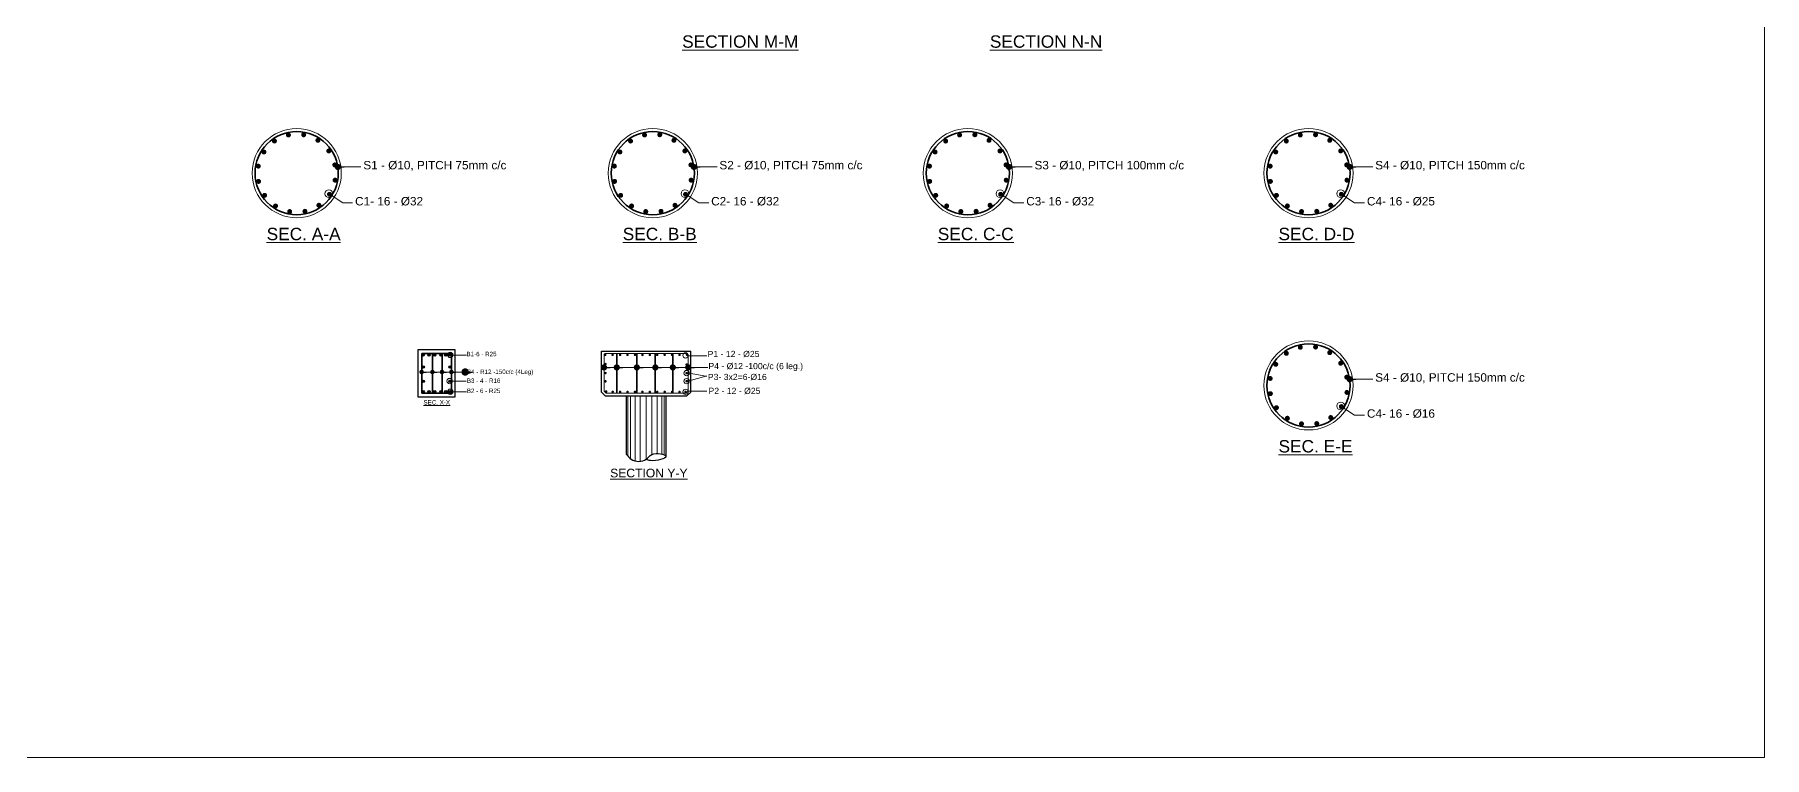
# Model space of a CAD drawing. Header units: millimetres. Extents: x -452357 to 35267, y 81803 to 461763.
# Drawn here: x -243131 to -208199, y 187872 to 202470 of the extents above; entities that cross this region are included whole.
import ezdxf

# ---------------------------------------------------------------- set-up
doc = ezdxf.new("R2010")
doc.units = ezdxf.units.MM
for name, color, linetype, lineweight in [('Dimision', 96, 'Continuous', 18), ('hatch', 65, 'Continuous', 15), ('Hatching', 65, 'Continuous', 20), ('Rod', 12, 'Continuous', 30), ('Rod -2', 5, 'Continuous', 35), ('Text', 7, 'Continuous', 15)]:
    doc.layers.add(name, color=color, linetype=linetype, lineweight=lineweight)
doc.layers.add('Elevation', color=21, linetype='Continuous')
doc.layers.add('Pire Line', color=11, linetype='Continuous')
doc.styles.add('ROMANS', font='arial.ttf', dxfattribs={"height": 200})
doc.styles.get("Standard").update_dxf_attribs({"font": 'times.ttf'})
doc.dimstyles.new('ISO-25', dxfattribs={"dimtxt": 175, "dimasz": 100, "dimexe": 65, "dimexo": 115.625, "dimgap": 40, "dimtad": 1, "dimtoh": 1, "dimdec": 0, "dimtxsty": 'Standard', "dimblk": 'DOT', "dimcen": 300, "dimclrd": 256, "dimclre": 256, "dimclrt": 256, "dimadec": 0, "dimazin": 0, "dimtfac": 1, "dimtdec": 0, "dimtix": 1, "dimtmove": 0, "dimatfit": 3, "dimldrblk": 'DOT', "dimfxl": 75, "dimlwd": -1, "dimarcsym": 0})

# ---------------------------------------------------------------- blocks, each defined once
blk = doc.blocks.new('_Dot')
at = {"color": 0, "linetype": 'ByBlock', "lineweight": -2}
blk.add_line((-0.5, 0), (-1, 0), dxfattribs=at)
at = {"color": 0, "linetype": 'ByBlock', "const_width": 0.5}
blk.add_lwpolyline([(-0.25, 0, 1), (0.25, 0, 1)], format="xyb", close=True, dxfattribs=at)
blk = doc.blocks.new('r')
at = {"layer": 'Rod', "ltscale": 3, "const_width": 25}
blk.add_lwpolyline([(-12.5, 0, 1), (12.5, 0, 1)], format="xyb", close=True, dxfattribs=at)
blk = doc.blocks.new('*U100')
at = {"layer": 'Dimision', "ltscale": 10, "xscale": -1.999999999995604, "yscale": 2, "zscale": 2, "rotation": 108.0000000000604}
blk.add_blockref('r', (0, 0), dxfattribs=at)
blk.add_blockref('r', (0, 0), dxfattribs=at)
blk = doc.blocks.new('*U101')
at = {"layer": 'hatch', "color": 0, "linetype": 'ByBlock', "lineweight": -2}
for p, rotation in [((-370757, 219754), 134.9999999999999), ((-370449, 219759), 112.4999999999999), ((-371253, 219411), 180), ((-371039, 219632), 157.4999999999999), ((-370163, 219646), 89.99999999999991), ((-369942, 219432), 67.49999999999997), ((-371366, 219125), 202.4999999999998), ((-369820, 219150), 44.99999999999996), ((-371361, 218817), 224.9999999999998), ((-369815, 218842), 22.49999999999992), ((-371239, 218535), 247.4999999999997), ((-371018, 218321), 269.9999999999998), ((-370732, 218208), 292.4999999999997)]:
    blk.add_blockref('*U100', p, dxfattribs=dict(at, rotation=rotation))
at = {"layer": 'hatch', "color": 0, "linetype": 'ByBlock', "lineweight": -2, "transparency": 16777216}
for p, rotation in [((-370142, 218335), 337.4999999999997), ((-370424, 218213), 314.9999999999998)]:
    blk.add_blockref('*U100', p, dxfattribs=dict(at, rotation=rotation))
at = {"layer": 'hatch', "color": 0, "linetype": 'ByBlock', "lineweight": -2}
blk.add_blockref('*U100', (-369928, 218556), dxfattribs=at)
blk = doc.blocks.new('*U229')
at = {"layer": 'Dimision', "ltscale": 10, "xscale": -1.999999999995604, "yscale": 2, "zscale": 2, "rotation": 108.0000000000604}
blk.add_blockref('r', (0, 0), dxfattribs=at)
blk.add_blockref('r', (0, 0), dxfattribs=at)
blk = doc.blocks.new('*U230')
at = {"layer": 'hatch', "color": 0, "linetype": 'ByBlock', "lineweight": -2}
for p, rotation in [((-370757, 219754), 134.9999999999999), ((-370449, 219759), 112.4999999999999), ((-371253, 219411), 180), ((-371039, 219632), 157.4999999999999), ((-370163, 219646), 89.99999999999991), ((-369942, 219432), 67.49999999999997), ((-371366, 219125), 202.4999999999998), ((-369820, 219150), 44.99999999999996), ((-371361, 218817), 224.9999999999998), ((-369815, 218842), 22.49999999999992), ((-371239, 218535), 247.4999999999997), ((-371018, 218321), 269.9999999999998), ((-370732, 218208), 292.4999999999997)]:
    blk.add_blockref('*U229', p, dxfattribs=dict(at, rotation=rotation))
at = {"layer": 'hatch', "color": 0, "linetype": 'ByBlock', "lineweight": -2, "transparency": 16777216}
for p, rotation in [((-370142, 218335), 337.4999999999997), ((-370424, 218213), 314.9999999999998)]:
    blk.add_blockref('*U229', p, dxfattribs=dict(at, rotation=rotation))
at = {"layer": 'hatch', "color": 0, "linetype": 'ByBlock', "lineweight": -2}
blk.add_blockref('*U229', (-369928, 218556), dxfattribs=at)
blk = doc.blocks.new('*U231')
at = {"layer": 'Dimision', "ltscale": 10, "xscale": -1.999999999995604, "yscale": 2, "zscale": 2, "rotation": 108.0000000000604}
blk.add_blockref('r', (0, 0), dxfattribs=at)
blk.add_blockref('r', (0, 0), dxfattribs=at)
blk = doc.blocks.new('*U232')
at = {"layer": 'hatch', "color": 0, "linetype": 'ByBlock', "lineweight": -2}
for p, rotation in [((-370757, 219754), 134.9999999999999), ((-370449, 219759), 112.4999999999999), ((-371253, 219411), 180), ((-371039, 219632), 157.4999999999999), ((-370163, 219646), 89.99999999999991), ((-369942, 219432), 67.49999999999997), ((-371366, 219125), 202.4999999999998), ((-369820, 219150), 44.99999999999996), ((-371361, 218817), 224.9999999999998), ((-369815, 218842), 22.49999999999992), ((-371239, 218535), 247.4999999999997), ((-371018, 218321), 269.9999999999998), ((-370732, 218208), 292.4999999999997)]:
    blk.add_blockref('*U231', p, dxfattribs=dict(at, rotation=rotation))
at = {"layer": 'hatch', "color": 0, "linetype": 'ByBlock', "lineweight": -2, "transparency": 16777216}
for p, rotation in [((-370142, 218335), 337.4999999999997), ((-370424, 218213), 314.9999999999998)]:
    blk.add_blockref('*U231', p, dxfattribs=dict(at, rotation=rotation))
at = {"layer": 'hatch', "color": 0, "linetype": 'ByBlock', "lineweight": -2}
blk.add_blockref('*U231', (-369928, 218556), dxfattribs=at)
blk = doc.blocks.new('*U233')
at = {"layer": 'Dimision', "ltscale": 10, "xscale": -1.999999999995604, "yscale": 2, "zscale": 2, "rotation": 108.0000000000604}
blk.add_blockref('r', (0, 0), dxfattribs=at)
blk.add_blockref('r', (0, 0), dxfattribs=at)
blk = doc.blocks.new('*U234')
at = {"layer": 'hatch', "color": 0, "linetype": 'ByBlock', "lineweight": -2}
for p, rotation in [((-370757, 219754), 134.9999999999999), ((-370449, 219759), 112.4999999999999), ((-371253, 219411), 180), ((-371039, 219632), 157.4999999999999), ((-370163, 219646), 89.99999999999991), ((-369942, 219432), 67.49999999999997), ((-371366, 219125), 202.4999999999998), ((-369820, 219150), 44.99999999999996), ((-371361, 218817), 224.9999999999998), ((-369815, 218842), 22.49999999999992), ((-371239, 218535), 247.4999999999997), ((-371018, 218321), 269.9999999999998), ((-370732, 218208), 292.4999999999997)]:
    blk.add_blockref('*U233', p, dxfattribs=dict(at, rotation=rotation))
at = {"layer": 'hatch', "color": 0, "linetype": 'ByBlock', "lineweight": -2, "transparency": 16777216}
for p, rotation in [((-370142, 218335), 337.4999999999997), ((-370424, 218213), 314.9999999999998)]:
    blk.add_blockref('*U233', p, dxfattribs=dict(at, rotation=rotation))
at = {"layer": 'hatch', "color": 0, "linetype": 'ByBlock', "lineweight": -2}
blk.add_blockref('*U233', (-369928, 218556), dxfattribs=at)
blk = doc.blocks.new('*U235')
at = {"layer": 'Dimision', "ltscale": 10, "xscale": -1.999999999995604, "yscale": 2, "zscale": 2, "rotation": 108.0000000000604}
blk.add_blockref('r', (0, 0), dxfattribs=at)
blk.add_blockref('r', (0, 0), dxfattribs=at)
blk = doc.blocks.new('*U236')
at = {"layer": 'hatch', "color": 0, "linetype": 'ByBlock', "lineweight": -2}
for p, rotation in [((-370757, 219754), 134.9999999999999), ((-370449, 219759), 112.4999999999999), ((-371253, 219411), 180), ((-371039, 219632), 157.4999999999999), ((-370163, 219646), 89.99999999999991), ((-369942, 219432), 67.49999999999997), ((-371366, 219125), 202.4999999999998), ((-369820, 219150), 44.99999999999996), ((-371361, 218817), 224.9999999999998), ((-369815, 218842), 22.49999999999992), ((-371239, 218535), 247.4999999999997), ((-371018, 218321), 269.9999999999998), ((-370732, 218208), 292.4999999999997)]:
    blk.add_blockref('*U235', p, dxfattribs=dict(at, rotation=rotation))
at = {"layer": 'hatch', "color": 0, "linetype": 'ByBlock', "lineweight": -2, "transparency": 16777216}
for p, rotation in [((-370142, 218335), 337.4999999999997), ((-370424, 218213), 314.9999999999998)]:
    blk.add_blockref('*U235', p, dxfattribs=dict(at, rotation=rotation))
at = {"layer": 'hatch', "color": 0, "linetype": 'ByBlock', "lineweight": -2}
blk.add_blockref('*U235', (-369928, 218556), dxfattribs=at)

msp = doc.modelspace()

# ---------------------------------------------------------------- hatches: boundary and pattern name
at = {"layer": 'Rod', "ltscale": 3}
for points in [[(-235260.6, 195997.9, 1), (-235308.6, 195997.9, 1)], [(-235145, 195997.9, 1), (-235193, 195997.9, 1)], [(-235025.7, 195997.9, 1), (-235073.7, 195997.9, 1)], [(-234902.8, 195997.9, 1), (-234950.8, 195997.9, 1)], [(-234804.4, 195997.9, 1), (-234852.4, 195997.9, 1)], [(-234724.7, 195997.9, 1), (-234772.7, 195997.9, 1)], [(-235307.7, 195754.3, 1), (-235259.7, 195754.3, 1)], [(-234767.9, 195754.3, 1), (-234719.9, 195754.3, 1)], [(-235260.6, 195257, -1), (-235308.6, 195257, -1)], [(-235307.7, 195468.1, 1), (-235259.7, 195468.1, 1)], [(-235145, 195257, -1), (-235193, 195257, -1)], [(-235025.7, 195257, -1), (-235073.7, 195257, -1)], [(-234902.8, 195257, -1), (-234950.8, 195257, -1)], [(-234804.4, 195257, -1), (-234852.4, 195257, -1)], [(-234724.7, 195257, -1), (-234772.7, 195257, -1)], [(-234767.9, 195468.1, 1), (-234719.9, 195468.1, 1)]]:
    msp.add_hatch(color=256, dxfattribs=at).paths.add_polyline_path(points)

# ---------------------------------------------------------------- linework, layer by layer
at = {"layer": 'Dimision', "ltscale": 5}
for p, q in [((-234683.1, 195995.2), (-234411.7, 195995.2)), ((-229932.2, 195985.2), (-229557.1, 195985.2)), ((-234695.8, 195473.1), (-234418.2, 195473.1)), ((-234682.7, 195252.7), (-234412.3, 195252.7)), ((-229932.7, 195265.9), (-229557.1, 195265.9))]:
    msp.add_line(p, q, dxfattribs=at)
at = {"layer": 'Dimision', "color": 1, "ltscale": 10}
for p, q in [((-231632.2, 195271.8), (-231632.2, 196006.1)), ((-231612.2, 196026.1), (-229952.2, 196026.1)), ((-229932.2, 195271.8), (-229932.2, 196006.1)), ((-231632.2, 195271.8), (-231586.5, 195226.1)), ((-229932.2, 195271.8), (-229978, 195226.1)), ((-231586.5, 195226.1), (-229978, 195226.1))]:
    msp.add_line(p, q, dxfattribs=at)
at = {"layer": 'Dimision', "ltscale": 5}
for points in [[(-237123.6, 199210.7), (-236908.1, 199069), (-236709, 199069)], [(-229933, 199210.7), (-229717.5, 199069), (-229518.4, 199069)], [(-223570.2, 199210.7), (-223354.7, 199069), (-223155.5, 199069)], [(-216690, 199210.7), (-216474.5, 199069), (-216275.4, 199069)], [(-229910.3, 195633.9), (-229576.6, 195573.4), (-229557.1, 195573.4)], [(-229910.7, 195477.2), (-229576.6, 195573.4), (-229557.1, 195573.4)], [(-216690, 194923.2), (-216474.5, 194781.4), (-216275.4, 194781.4)]]:
    msp.add_lwpolyline(points, dxfattribs=at)
for centre, radius in [((-237188, 199256.3), 78.9), ((-229997.5, 199256.3), 78.9), ((-223634.6, 199256.3), 78.9), ((-216754.4, 199256.3), 78.9), ((-234737.3, 196000.8), 53.9), ((-229986.2, 195990.4), 53.9), ((-229964.2, 195633.8), 53.9), ((-234749.6, 195473.1), 53.9), ((-234736.4, 195257.4), 53.9), ((-229985.5, 195255.6), 53.9), ((-229964.2, 195470.8), 53.9), ((-216754.4, 194968.8), 78.9)]:
    msp.add_circle(centre, radius, dxfattribs=at)
at = {"layer": 'Dimision', "color": 1, "ltscale": 10}
for centre, start, end in [((-231612.2, 196006.1), 90, 180), ((-229952.2, 196006.1), 0, 90)]:
    msp.add_arc(centre, 20, start, end, dxfattribs=at)
at = {"layer": 'Elevation', "ltscale": 10}
msp.add_line((-231682.2, 195251.1), (-231607.2, 195176.1), dxfattribs=at)
at = {"layer": 'hatch', "ltscale": 3}
msp.add_line((-231338.8, 195176.1), (-230238.8, 195176.1), dxfattribs=at)
msp.add_lwpolyline([(-243546.4, 223816.1), (-208199.3, 223816.1), (-208199.3, 187871.7), (-243546.4, 187871.7)], close=True, dxfattribs=at)
at = {"layer": 'hatch', "ltscale": 10}
for points in [[(-231149.3, 193954.2), (-231149.3, 195176.1)], [(-231096.9, 193902.9), (-231096.9, 195176.1)], [(-231005.1, 193860), (-231005.1, 195176.1)], [(-230900.2, 193851.9), (-230900.2, 195176.1)], [(-230782.2, 193893.3), (-230782.2, 195176.1)], [(-230664.2, 193992.2), (-230664.2, 195176.1)], [(-230559.4, 194010.9), (-230559.4, 195176.1)], [(-230467.6, 194000.7), (-230467.6, 195176.1)], [(-230415.1, 193983.5), (-230415.1, 195176.1)]]:
    msp.add_lwpolyline(points, dxfattribs=at)
at = {"layer": 'Hatching', "ltscale": 3}
for centre in [(-237838.1, 199671.8), (-230647.6, 199671.8), (-224284.7, 199671.8), (-217404.6, 199671.8), (-217404.6, 195384.3)]:
    msp.add_circle(centre, 900, dxfattribs=at)
at = {"layer": 'Pire Line', "ltscale": 5}
for p, q in [((-235389.5, 196102.4), (-235389.5, 195152.5)), ((-234639.4, 196102.4), (-235389.5, 196102.4)), ((-234639.4, 195152.5), (-234639.4, 196102.4)), ((-235389.5, 195152.5), (-234639.4, 195152.5)), ((-231182.2, 195176.1), (-231182.2, 193995.6)), ((-230382.2, 195176.1), (-230382.2, 193946.1))]:
    msp.add_line(p, q, dxfattribs=at)
at = {"layer": 'Pire Line', "ltscale": 10}
for p, q in [((-231682.2, 195251.1), (-231682.2, 196076.1)), ((-231682.2, 196076.1), (-229882.2, 196076.1)), ((-229882.2, 195251.1), (-229882.2, 196076.1)), ((-231682.2, 195251.1), (-231607.2, 195176.1)), ((-231607.2, 195176.1), (-229957.2, 195176.1)), ((-229882.2, 195251.1), (-229957.2, 195176.1)), ((-229882.2, 195251.1), (-229957.2, 195176.1))]:
    msp.add_line(p, q, dxfattribs=at)
at = {"layer": 'Pire Line', "ltscale": 5}
msp.add_spline([(-231182.2, 193995.6), (-231083.1, 193893.3), (-230782.2, 193893.4), (-230664.2, 193992.2), (-230382.2, 193954.6), (-230693, 193865.6), (-230782.2, 193893.4)], degree=3, dxfattribs=at)
at = {"layer": 'Rod'}
for centre in [(-235284.6, 195997.9), (-235169, 195997.9), (-235049.7, 195997.9), (-234926.8, 195997.9), (-234828.4, 195997.9), (-234748.7, 195997.9), (-235283.7, 195754.3), (-234743.9, 195754.3), (-235284.6, 195257), (-235283.7, 195468.1), (-235169, 195257), (-235049.7, 195257), (-234926.8, 195257), (-234828.4, 195257), (-234748.7, 195257), (-234743.9, 195468.1)]:
    msp.add_circle(centre, 24, dxfattribs=at)
at = {"layer": 'Rod -2', "ltscale": 5}
for p, q in [((-235314.5, 196027.4), (-235314.5, 195227.5)), ((-234714.4, 196027.4), (-235314.5, 196027.4)), ((-235097.2, 196027.4), (-235097.2, 195227.5)), ((-234903.8, 196027.4), (-234903.8, 195227.5)), ((-234714.4, 195227.5), (-234714.4, 196027.4)), ((-234714.4, 195227.5), (-235314.5, 195227.5))]:
    msp.add_line(p, q, dxfattribs=at)
at = {"layer": 'Rod -2', "ltscale": 0.02}
for p, q in [((-231375, 195226.1), (-231375, 196026.1)), ((-230969.4, 195226.1), (-230969.4, 196026.1)), ((-230596.3, 195226.1), (-230596.3, 196026.1)), ((-230243.2, 195226.1), (-230243.2, 196026.1))]:
    msp.add_line(p, q, dxfattribs=at)
for centre in [(-237838.1, 199671.8), (-230647.6, 199671.8), (-224284.7, 199671.8), (-217404.6, 199671.8), (-217404.6, 195384.3)]:
    msp.add_circle(centre, 840, dxfattribs=at)

# ---------------------------------------------------------------- block references
at = {"layer": 'Dimision', "ltscale": 10, "xscale": -1}
for p in [(-231607.6, 196001.6), (-231458.6, 196001), (-231307.4, 196001), (-231158.2, 196001), (-231006, 196001.2), (-230856.8, 196000), (-230707, 196001), (-230558.1, 196001), (-230407.9, 196001), (-230407.9, 196001), (-230258.2, 196001), (-230107.3, 196001), (-229957.1, 196002.5), (-231588.2, 195262.4), (-231457.1, 195253.4), (-231307.5, 195253.4), (-231157.5, 195253.4), (-231007.4, 195253.4), (-230857.4, 195253.4), (-230707.3, 195253.4), (-230557.3, 195253.4), (-230407.2, 195253.4), (-230257.2, 195253.4), (-230107.1, 195253.4), (-229985.5, 195255.6)]:
    msp.add_blockref('r', p, dxfattribs=at)
at = {"layer": 'Dimision', "ltscale": 10}
for p in [(-231603.2, 195815.9), (-231603.2, 195634.6), (-229964.2, 195806.6), (-229964.2, 195633.8), (-231603.2, 195467.3), (-229964.2, 195470.8)]:
    msp.add_blockref('r', p, dxfattribs=at)
at = {"layer": 'hatch'}
for name, p in [('*U101', (132752.1, -19311.9)), ('*U230', (139942.7, -19311.9)), ('*U232', (146305.6, -19311.9)), ('*U234', (153185.7, -19311.9)), ('*U236', (153185.7, -23599.5))]:
    msp.add_blockref(name, p, dxfattribs=at)

# ---------------------------------------------------------------- texts
at = {"layer": 'Text', "style": 'ROMANS'}
for s, height, p in [('%%USECTION M-M', 250, (-230054.9, 202204.8)), ('%%USECTION N-N', 250, (-223840.7, 202204.8)), ('S1 - %%C10, PITCH 75mm c/c', 170, (-236492.4, 199748.2)), ('S2 - %%C10, PITCH 75mm c/c', 170, (-229301.9, 199748.2)), ('S3 - %%C10, PITCH 100mm c/c', 170, (-222939, 199748.2)), ('S4 - %%C10, PITCH 150mm c/c', 170, (-216058.8, 199748.2)), ('C1- 16 - %%C32 ', 170, (-236659, 199019.8)), ('C2- 16 - %%C32 ', 170, (-229468.4, 199019.8)), ('C3- 16 - %%C32 ', 170, (-223105.6, 199019.8)), ('C4- 16 - %%C25', 170, (-216225.4, 199019.8)), ('%%USEC. A-A', 250, (-238445.4, 198317.9)), ('%%USEC. B-B', 250, (-231254.9, 198317.9)), ('%%USEC. C-C', 250, (-224892, 198317.9)), ('%%USEC. D-D', 250, (-218011.8, 198317.9)), ('B1-6 - R25 ', 90, (-234410.1, 195973.9)), ('P1 - 12 - %%C25', 125, (-229540.4, 195957.6)), ('B4 - R12 -150c/c (4Leg)', 90, (-234400.2, 195615.8)), ('P3- 3x2=6-%%C16 ', 125, (-229534.9, 195493.2)), ('P4 - %%C12 -100c/c (6 leg.)', 125, (-229524.8, 195713)), ('S4 - %%C10, PITCH 150mm c/c', 170, (-216058.8, 195460.7)), ('B2 - 6 - R25 ', 90, (-234402.5, 195230.7)), ('B3 - 4 - R16 ', 90, (-234402.1, 195435.5)), ('P2 - 12 - %%C25', 125, (-229521.5, 195212.3)), ('%%USEC. X-X', 90, (-235278.4, 194997.9)), ('C4- 16 - %%C16', 170, (-216225.4, 194732.2)), ('%%USEC. E-E', 250, (-218011.8, 194030.4)), ('%%USECTION Y-Y', 175, (-231507.9, 193527.2))]:
    msp.add_text(s, height=height, dxfattribs=at).set_placement(p)

# ---------------------------------------------------------------- leaders
at = {"layer": 'Dimision', "ltscale": 5}
for points, override in [([(-237007.5, 199797.4), (-236540.3, 199797.4)], {"dimasz": 125, "dimtad": 0}), ([(-229816.9, 199797.4), (-229349.8, 199797.4)], {"dimasz": 125, "dimtad": 0}), ([(-223454.1, 199797.4), (-222986.9, 199797.4)], {"dimasz": 125, "dimtad": 0}), ([(-216573.9, 199797.4), (-216106.7, 199797.4)], {"dimasz": 125, "dimtad": 0}), ([(-235315.6, 195655.4), (-234417.3, 195655.4)], {"dimasz": 90, "dimtad": 0}), ([(-235097.2, 195655.4), (-234712.4, 195655.4)], {"dimasz": 90, "dimtad": 0}), ([(-234903.8, 195655.4), (-234585.8, 195655.4)], {"dimasz": 90, "dimtad": 0}), ([(-234714.4, 195655.4), (-234417.3, 195655.4)], {"dimasz": 90, "dimtad": 0}), ([(-234435.8, 195655.4), (-234417.3, 195655.4)], {"dimasz": 150, "dimtad": 0}), ([(-231632.2, 195747.9), (-229557.1, 195747.9)], {"dimasz": 125, "dimtad": 0}), ([(-231375, 195747.9), (-229535.9, 195747.9)], {"dimasz": 125, "dimtad": 0}), ([(-230969.4, 195747.9), (-229557.1, 195747.9)], {"dimasz": 125, "dimtad": 0}), ([(-230594.7, 195747.9), (-229557.1, 195747.9)], {"dimasz": 125, "dimtad": 0}), ([(-230243.2, 195747.9), (-229535.9, 195747.9)], {"dimasz": 125, "dimtad": 0}), ([(-229932.2, 195747.9), (-229557.1, 195747.9)], {"dimasz": 125, "dimtad": 0}), ([(-216573.9, 195509.9), (-216106.7, 195509.9)], {"dimasz": 125, "dimtad": 0})]:
    msp.add_leader(points, dimstyle='ISO-25', override=override, dxfattribs=at)

doc.saveas('drawing.dxf')
